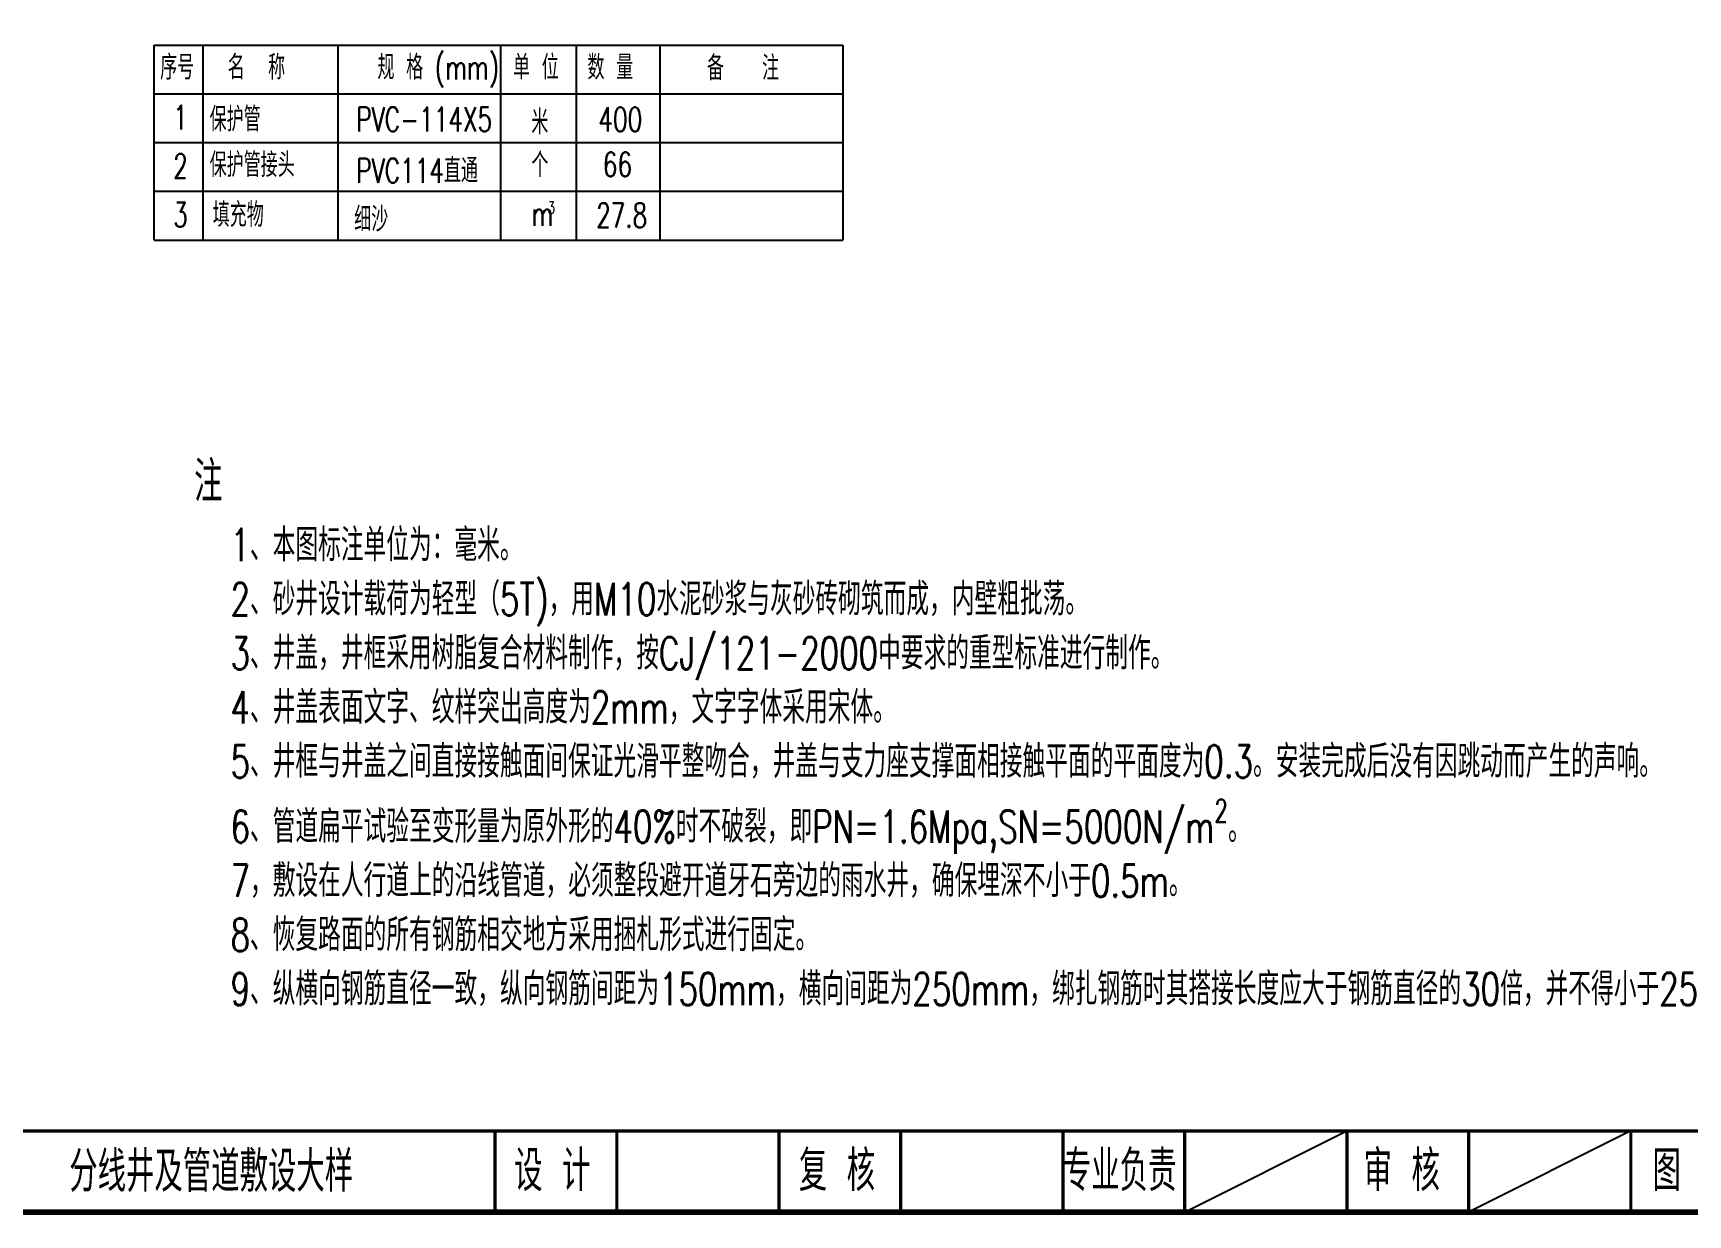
# Model space of a CAD drawing. Extents: x 12342 to 271026, y -9164 to -8044.
# Drawn here: x 16388 to 16592, y -8854.9 to -8709.2 of the extents above; entities that cross this region are included whole.
import ezdxf
from ezdxf.enums import TextEntityAlignment as Align

# ---------------------------------------------------------------- set-up
doc = ezdxf.new("R2010")
doc.units = 0
doc.header["$LTSCALE"] = 2
doc.layers.get('0').update_dxf_attribs({"linetype": 'CONTINUOUS'})
for name, color, linetype in [('1111111111', 7, 'CONTINUOUS'), ('图框', 7, 'CONTINUOUS'), ('尺寸标注', 4, 'CONTINUOUS'), ('边线', 7, 'CONTINUOUS')]:
    doc.layers.add(name, color=color, linetype=linetype)
doc.styles.get("Standard").update_dxf_attribs({"font": 'simplex1.shx', "width": 0.7, "bigfont": 'hztxt.shx'})

# ---------------------------------------------------------------- blocks, each defined once
blk = doc.blocks.new('series')
at = {"width": 0.75}
for tag, height, p in [('页码', 4, (-35, -19)), ('图名', 5, (-220, -282)), ('图号', 5, (-20, -282))]:
    blk.add_attdef(tag, text='', height=height, dxfattribs=at).set_placement(p, align=Align.MIDDLE_CENTER)

msp = doc.modelspace()

# ---------------------------------------------------------------- linework, layer by layer
at = {"layer": '1111111111', "color": 7}
for p, q in [((16408.886375, -8710.695583), (16408.886375, -8716.6983)), ((16425.516845, -8710.695583), (16425.516845, -8716.6983)), ((16445.606844, -8710.695583), (16445.606844, -8716.6983)), ((16454.900343, -8710.695583), (16454.900343, -8716.6983)), ((16465.209355, -8710.695583), (16465.209355, -8716.6983)), ((16402.907424, -8716.6983), (16487.788578, -8716.6983)), ((16408.886375, -8716.6983), (16408.886375, -8734.706453)), ((16425.516845, -8716.6983), (16425.516845, -8734.706453)), ((16445.606844, -8716.6983), (16445.606844, -8734.706453)), ((16454.900343, -8716.6983), (16454.900343, -8734.706453)), ((16465.209355, -8716.6983), (16465.209355, -8734.706453)), ((16402.907424, -8722.701018), (16487.788578, -8722.701018)), ((16402.907424, -8728.703736), (16487.788578, -8728.703736))]:
    msp.add_line(p, q, dxfattribs=at)
at = {"layer": '图框', "linetype": 'Continuous'}
msp.add_line((16529.923771, -8854.543704), (16549.923771, -8844.543704), dxfattribs=at)
at = {"layer": '图框'}
msp.add_line((16584.923771, -8844.543704), (16564.923771, -8854.543704), dxfattribs=at)
for points, const_width in [([(16619.923771, -8577.543704), (16239.923771, -8577.543704), (16239.923771, -8854.543704), (16619.923771, -8854.543704), (16619.923771, -8577.543704)], 0.7), ([(16239.923771, -8844.543704), (16619.923771, -8844.543704)], 0.4), ([(16444.923771, -8854.543704), (16444.923771, -8844.543704)], 0.4), ([(16459.923771, -8854.543704), (16459.923771, -8844.543704)], 0.4), ([(16479.923771, -8854.543704), (16479.923771, -8844.543704)], 0.4), ([(16494.923771, -8854.543704), (16494.923771, -8844.543704)], 0.4), ([(16514.923771, -8854.543704), (16514.923771, -8844.543704)], 0.4), ([(16514.923771, -8854.543704), (16514.923771, -8844.543704)], 0.4), ([(16529.923771, -8854.543704), (16529.923771, -8844.543704)], 0.4), ([(16549.923771, -8854.543704), (16549.923771, -8844.543704)], 0.4), ([(16564.923771, -8854.543704), (16564.923771, -8844.543704)], 0.4), ([(16584.923771, -8854.543704), (16584.923771, -8844.543704)], 0.4)]:
    msp.add_lwpolyline(points, dxfattribs=dict(at, const_width=const_width))
at = {"layer": '边线', "color": 1}
for p, q in [((16487.788578, -8710.695583), (16487.788578, -8716.6983)), ((16487.788578, -8716.6983), (16487.788578, -8734.706453)), ((16402.907424, -8734.706453), (16487.788578, -8734.706453))]:
    msp.add_line(p, q, dxfattribs=at)
for points in [[(16402.907424, -8710.695583), (16487.788578, -8710.695583), (16487.788578, -8710.695583)], [(16402.907424, -8716.6983), (16402.907424, -8710.695583)], [(16402.907424, -8734.706453), (16402.907424, -8716.6983)]]:
    msp.add_lwpolyline(points, dxfattribs=at)

# ---------------------------------------------------------------- block references
at = {"layer": '图框'}
ref = msp.add_blockref('series', (16629.923771, -8567.543704), dxfattribs=at)
ref.add_attrib('图名', '分线井及管道敷设大样', dxfattribs={"layer": '0', "height": 5, "width": 0.7}).set_placement((16409.923771, -8849.543704), align=Align.MIDDLE_CENTER)

# ---------------------------------------------------------------- texts
at = {"layer": '1111111111', "color": 7, "width": 0.7}
for s, height, p in [('序号', 3, (16403.642284, -8714.917696)), ('名  称', 3, (16411.963518, -8714.917696)), ('规 格 (mm)', 3, (16430.417706, -8714.917696)), ('单 位', 3, (16447.126989, -8714.917696)), ('数 量', 3, (16456.309271, -8714.917696)), ('备   注', 3, (16471.038602, -8715.001029)), ('1', 3, (16405.242878, -8721.093153)), ('保护管', 3, (16409.729052, -8721.312837)), ('PVC-114X5', 3, (16427.81551, -8721.325436)), ('米', 3, (16449.385585, -8721.67094)), ('400', 3, (16457.661414, -8721.342805)), ('2', 3, (16405.242878, -8727.095871)), ('保护管接头', 3, (16409.729052, -8726.937272)), ('PVC114直通', 3, (16427.81551, -8727.643393)), ('个', 3, (16449.397605, -8726.958404)), ('66', 3, (16458.207557, -8726.884719)), ('3', 3, (16405.242878, -8733.098588)), ('填充物', 3, (16410.108162, -8733.098588)), ('细沙', 3, (16427.546367, -8733.646111)), ('3', 1.5, (16451.393582, -8731.460658)), ('27.8', 3, (16457.377895, -8733.153989)), ('m', 3, (16449.40003, -8732.961121))]:
    msp.add_text(s, height=height, dxfattribs=at).set_placement(p)
at = {"layer": '图框', "width": 0.7}
for s, p in [('设 计', (16451.968437, -8849.449117)), ('复 核', (16487.063254, -8849.449117)), ('专业负责', (16521.913999, -8849.449117)), ('审 核', (16556.687804, -8849.449117)), ('图 号', (16592.306974, -8849.449117))]:
    msp.add_text(s, height=5, dxfattribs=at).set_placement(p, align=Align.MIDDLE_CENTER)
at = {"layer": '尺寸标注', "color": 0, "insert": (16407.8229, -8756.13665), "char_height": 3.5, "width": 188.0136878, "attachment_point": 1}
msp.add_mtext('\\A1;{\\C256;\\P\\H1.429x;\\C7;注\\H0.7x;\\C1;\\P\\pl4.477;\\H1.143x;\\C0;1、本图标注单位为：毫米。\\P2、砂井设计载荷为轻型（5T)，用M10水泥砂浆与灰砂砖砌筑而成，内壁粗批荡。\\P3、井盖，井框采用树脂复合材料制作，按CJ/121-2000中要求的重型标准进行制作。\\P4、井盖表面文字、纹样突出高度为2mm，文字字体采用宋体。\\P5、井框与井盖之间直接接触面间保证光滑平整吻合，井盖与支力座支撑面相接触平面的平面度为0.3。安装完成后没有因跳动而产生的声响。\\P6、管道扁平试验至变形量为原外形的40%时不破裂，即PN=1.6Mpa,SN=5000N/m\\H0.7x;\\S2^ ;\\H1.429x;。\\P7，敷设在人行道上的沿线管道，必须整段避开道牙石旁边的雨水井，确保埋深不小于0.5m。 \\P8、恢复路面的所有钢筋相交地方采用捆札形式进行固定。\\P9、纵横向钢筋直径一致，纵向钢筋间距为150mm，横向间距为250mm，绑扎钢筋时其搭接长度应大于钢筋直径的30倍，并不得小于250mm。}', dxfattribs=at)

doc.saveas('drawing.dxf')
